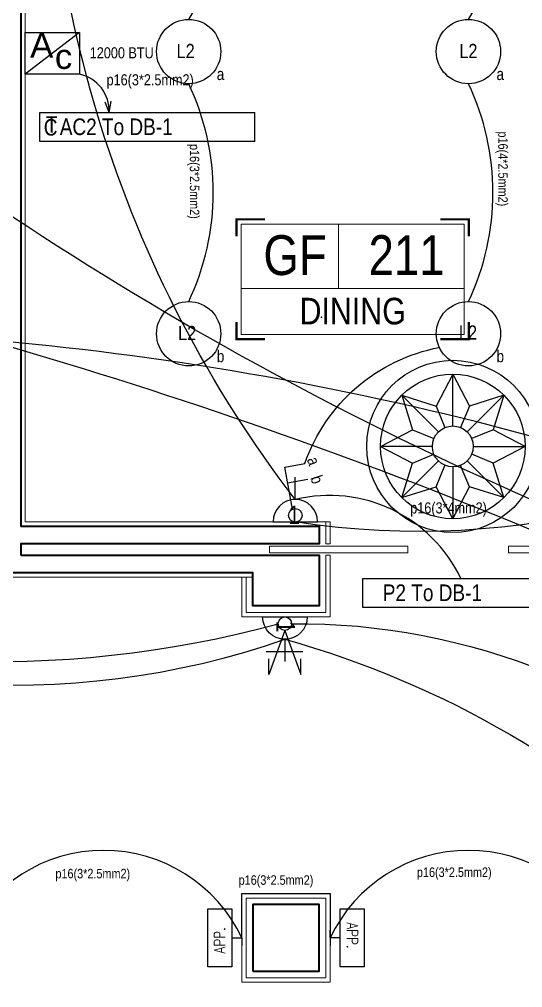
# Model space of a CAD drawing. Header units: inches. Extents: x 23642 to 146359, y -5490 to 33031.
# Drawn here: x 32778 to 35380, y 21389 to 26390 of the extents above; entities that cross this region are included whole.
import ezdxf
from ezdxf.enums import TextEntityAlignment as Align

# ---------------------------------------------------------------- set-up
doc = ezdxf.new("R2010")
doc.units = ezdxf.units.IN
doc.header["$LTSCALE"] = 5
doc.header["$MEASUREMENT"] = 0
for name, color, linetype, lineweight in [('00-marble', 105, 'Continuous', 20), ('00-PLASTER', 103, 'Continuous', 15), ('00-wall15-20', 30, 'Continuous', 40), ('00-wood', 35, 'Continuous', 18), ('00_Annotation', 231, 'Continuous', 15), ('_att-Text', 241, 'Continuous', 20)]:
    doc.layers.add(name, color=color, linetype=linetype, lineweight=lineweight)
for name, color, linetype in [('2D', 7, 'Continuous'), ('Lighting', 3, 'Continuous'), ('LowPower', 4, 'Continuous'), ('Power', 2, 'Continuous')]:
    doc.layers.add(name, color=color, linetype=linetype)
doc.styles.add('ROMANC', font='romanc', dxfattribs={"height": 0.3})
doc.styles.add('ROMANS', font='')
doc.styles.get("Standard").update_dxf_attribs({"font": 'arial.ttf'})
doc.styles.add('STYLE5', font='', dxfattribs={"height": 20})
doc.styles.get('ROMANS').set_extended_font_data('Arial Narrow')
doc.styles.get('STYLE5').set_extended_font_data('Arial Narrow')

# ---------------------------------------------------------------- blocks, each defined once
blk = doc.blocks.new('ROOM TAG')
at = {"layer": '00_Annotation', "lineweight": 25, "const_width": 10}
for points in [[(-332.6, 312.4), (-461.2, 312.4), (-461.2, 235.1)], [(460.5, 312.4), (589.1, 312.4), (589.1, 235.1)], [(-332.6, -229.2), (-461.2, -229.2), (-461.2, -152)], [(460.5, -229.2), (589.1, -229.2), (589.1, -152)]]:
    blk.add_lwpolyline(points, dxfattribs=at)
at = {"layer": '00_Annotation'}
blk.add_lwpolyline([(-440.2, 291.4), (568.1, 291.4), (568.1, -208.2), (-440.2, -208.2)], close=True, dxfattribs=at)
blk.add_lwpolyline([(-440.2, 291.4), (-440.2, -208.2)], dxfattribs=at)
at = {"layer": '_att-Text', "transparency": 33554687}
for points in [[(-440.2, 291.4), (568.1, 291.4)], [(-440.2, 0), (568.1, 0)]]:
    blk.add_lwpolyline(points, dxfattribs=at)
blk.add_lwpolyline([(-440.2, 291.4), (0, 291.4), (0, 0), (-440.2, 0)], close=True, dxfattribs=at)
at = {"layer": '00_Annotation', "style": 'STYLE5'}
for tag, height, p in [('FL', 180, (-196.6, 150.8)), ('#', 180, (307.8, 150.8)), ('NAME', 120, (64, -102.2))]:
    blk.add_attdef(tag, text='', height=height, dxfattribs=at).set_placement(p, align=Align.MIDDLE_CENTER)
blk = doc.blocks.new('terte')
at = {"layer": 'Lighting'}
for p, q in [((-46824.3, 23230.4), (-46810.2, 23382.5)), ((-46706.8, 23219.5), (-46692.7, 23371.5)), ((-46506.6, 23201), (-46824.3, 23230.4))]:
    blk.add_line(p, q, dxfattribs=at)
blk.add_circle((-46457.3, 23209.4), 50.1, dxfattribs=at)
at = {"layer": 'Lighting', "style": 'ROMANS'}
for s, rotation, p in [('a', 4.56487, (-46835.4, 23403.3)), ('b', 2.79795, (-46696.9, 23392.1))]:
    blk.add_text(s, height=88.3, rotation=rotation, dxfattribs=at).set_placement(p)
blk = doc.blocks.new('TA139')
at = {"layer": '2D'}
for p, q in [((517.1, 951.1), (417, 758.8)), ((517.1, 639.9), (517.1, 951.1)), ((517.1, 951.1), (617.2, 758.8)), ((430.3, 603.9), (210.2, 824)), ((210.2, 824), (417, 758.8)), ((210.2, 824), (275.5, 617.2)), ((603.9, 603.9), (824, 824)), ((824, 824), (617.2, 758.8)), ((824, 824), (758.8, 617.2)), ((417, 758.8), (470.1, 630.5)), ((417, 758.8), (470.1, 630.5)), ((617.2, 758.8), (564.1, 630.5)), ((617.2, 758.8), (564.1, 630.5)), ((83.1, 517.1), (275.5, 617.2)), ((275.5, 617.2), (403.7, 564.1)), ((275.5, 617.2), (403.7, 564.1)), ((758.8, 617.2), (630.5, 564.1)), ((758.8, 617.2), (630.5, 564.1)), ((951.1, 517.1), (758.8, 617.2)), ((394.3, 517.1), (83.1, 517.1)), ((83.1, 517.1), (275.5, 417)), ((275.5, 417), (403.7, 470.1)), ((275.5, 417), (403.7, 470.1)), ((758.8, 417), (630.5, 470.1)), ((758.8, 417), (630.5, 470.1)), ((639.9, 517.1), (951.1, 517.1)), ((951.1, 517.1), (758.8, 417)), ((430.3, 430.3), (210.2, 210.2)), ((210.2, 210.2), (275.5, 417)), ((603.9, 430.3), (824, 210.2)), ((824, 210.2), (758.8, 417)), ((417, 275.5), (470.1, 403.7)), ((417, 275.5), (470.1, 403.7)), ((517.1, 394.3), (517.1, 83.1)), ((617.2, 275.5), (564.1, 403.7)), ((617.2, 275.5), (564.1, 403.7)), ((210.2, 210.2), (417, 275.5)), ((517.1, 83.1), (417, 275.5)), ((517.1, 83.1), (617.2, 275.5)), ((824, 210.2), (617.2, 275.5))]:
    blk.add_line(p, q, dxfattribs=at)
for radius in [517.1, 434, 122.8]:
    blk.add_circle((517.1, 517.1), radius, dxfattribs=at)
blk = doc.blocks.new('rtert')
at = {"layer": 'Lighting'}
for p, q in [((-43692.4, 24985.5), (-43692.4, 25420.2)), ((-43692.4, 25420.2), (-43514.8, 25420.2)), ((-43514.8, 25420.2), (-43514.8, 24985.5)), ((-43767.5, 25202.8), (-43767.5, 25260.8)), ((-43767.5, 25202.8), (-43767.5, 25144.8)), ((-43692.4, 25202.8), (-43767.5, 25202.8)), ((-43514.8, 24985.5), (-43692.4, 24985.5))]:
    blk.add_line(p, q, dxfattribs=at)
at = {"layer": 'Lighting', "style": 'ROMANC', "width": 0.8}
blk.add_text('APP.', height=81.58, rotation=270, dxfattribs=at).set_placement((-43642.9, 25318.7))
blk = doc.blocks.new('A$C557123C3')
at = {"layer": 'Power'}
for p, q in [((230.3, 230.3), (0, 230.3)), ((115.1, 115.1), (115.1, 0))]:
    blk.add_line(p, q, dxfattribs=at)
blk.add_arc((115.1, 230.3), 115.1, 180, 0, dxfattribs=at)

msp = doc.modelspace()

# ---------------------------------------------------------------- linework, layer by layer
for p in [(34339.88738, 24851.78399), (35099.17142, 24766.28935), (35099.17142, 24766.28935)]:
    msp.add_point(p)
at = {"layer": '00-marble'}
for points in [[(34384.88571, 23680.57507), (34362.02857, 23680.57507), (34362.02857, 23794.86078), (34384.88571, 23794.86078)], [(33927.74285, 21417.71793), (34384.88571, 21417.71793), (34384.88571, 21874.86078), (33927.74285, 21874.86078)], [(33950.6, 21440.57507), (34362.02857, 21440.57507), (34362.02857, 21852.00364), (33950.6, 21852.00364)]]:
    msp.add_lwpolyline(points, close=True, dxfattribs=at)
for points in [[(33927.74285, 23509.1465), (33927.74285, 23303.43221), (34384.88571, 23303.43221), (34384.88571, 23623.43221), (34362.02857, 23623.43221)], [(33950.6, 23509.1465), (33950.6, 23326.28935), (34362.02857, 23326.28935), (34362.02857, 23623.43221)]]:
    msp.add_lwpolyline(points, dxfattribs=at)
at = {"layer": '00-PLASTER', "transparency": 33554687}
for points in [[(34362.02857, 23794.86078), (32807.74285, 23794.86078), (32807.74285, 28652.00364), (33670.6, 28652.00364)], [(32442.02857, 23509.1465), (33984.88571, 23509.1465)]]:
    msp.add_lwpolyline(points, dxfattribs=at)
at = {"layer": '00-wall15-20'}
for points in [[(32784.88571, 28674.86078), (32784.88571, 23772.00364), (34327.74285, 23772.00364), (34327.74285, 23680.57507), (32784.88571, 23680.57507), (32784.88571, 23623.43221)], [(32784.88571, 23623.43221), (34327.74285, 23623.43221), (34327.74285, 23360.57507), (33984.88571, 23360.57507), (33984.88571, 23532.00364), (32442.02857, 23532.00364), (32442.02857, 23360.57507), (32099.17142, 23360.57507), (32099.17142, 24160.57507), (32613.45714, 24160.57507), (32613.45714, 27017.71793)]]:
    msp.add_lwpolyline(points, dxfattribs=at)
msp.add_lwpolyline([(33984.88571, 21474.86078), (34327.74285, 21474.86078), (34327.74285, 21817.71793), (33984.88571, 21817.71793)], close=True, dxfattribs=at)
at = {"layer": '00-wood'}
for points in [[(34070.92379, 23669.1465), (34785.20951, 23669.1465), (34785.20951, 23634.86078), (34070.92379, 23634.86078)], [(36020.53832, 23669.1465), (35306.25261, 23669.1465), (35306.25261, 23634.86078), (36020.53832, 23634.86078)]]:
    msp.add_lwpolyline(points, close=True, dxfattribs=at)
at = {"layer": 'Lighting'}
for p, q in [((34150.3743, 23234.08623), (34067.47343, 23006.31798)), ((34150.3743, 23234.08623), (34233.27516, 23006.31798)), ((34067.47343, 23006.31798), (34067.47343, 23087.00378)), ((34233.27516, 23006.31798), (34233.27516, 23087.00378))]:
    msp.add_line(p, q, dxfattribs=at)
for points in [[(33653.16475, 26389.66374, 0.2870994329), (33653.16475, 27514.34354)], [(35099.17142, 26389.66374, 0.2870994329), (35099.17142, 27514.34354)], [(33653.16475, 24932.52088, 0.2257916134), (33653.16475, 26057.20068)], [(35099.17142, 24932.52088, 0.2257916134), (35099.17142, 26057.20068)], [(34254.11614, 24095.95481, -0.2681360901), (34948.84985, 24695.32214)], [(30678.90497, 23443.88842, 0.1604283768), (34115.96041, 23268.75874)], [(34185.30736, 23268.75874, -0.4178820422), (37644.97925, 19833.38805)], [(33927.74285, 21646.28935, 0.6324422262), (32499.17142, 21646.28935)], [(35813.45714, 21646.28935, 0.6324422262), (34384.88571, 21646.28935)]]:
    msp.add_lwpolyline(points, format="xyb", dxfattribs=at)
for points in [[(34053.18611, 23124.22801), (34242.87398, 23124.22801)], [(33927.74285, 21646.28935), (33927.74285, 21874.86078), (34384.88571, 21874.86078), (34384.88571, 21646.28935)]]:
    msp.add_lwpolyline(points, dxfattribs=at)
for centre, radius in [((33653.16475, 26223.43221), 166.23153), ((35099.17142, 26223.43221), 166.23153), ((33653.16475, 24766.28935), 166.23153), ((35099.17142, 24766.28935), 166.23153), ((34150.63388, 23268.75874), 34.67347)]:
    msp.add_circle(centre, radius, dxfattribs=at)
msp.add_arc((34840.26837, 27833.76264), 4087.21321, 261.1818535, 308.60722371, dxfattribs=at)
at = {"layer": 'LowPower'}
for points in [[(37927.74285, 23027.49468, -0.0827822961), (32590.6, 25471.01266)], [(37927.74285, 23329.76059, 0.0870427321), (32585.07598, 24736.06686)], [(37927.36249, 22564.34124, 0.0542920159), (32590.6, 24738.61963)]]:
    msp.add_lwpolyline(points, format="xyb", dxfattribs=at)
at = {"layer": 'Power'}
for p, q in [((32807.74226, 26106.76342), (32807.74226, 26322.56744)), ((32807.74226, 26322.56744), (33088.66013, 26322.56744)), ((33088.20717, 26321.67005), (32807.74226, 26106.76342)), ((33088.66013, 26322.56744), (33088.66013, 26106.76342)), ((33088.66013, 26106.76342), (32807.74226, 26106.76342)), ((33241.99129, 25907.85014), (33221.88216, 25962.76192)), ((33241.99129, 25907.85014), (33252.91478, 25966.98131)), ((32884.09899, 25907.88559), (33995.69749, 25907.88559)), ((32884.09899, 25759.06872), (32884.09899, 25907.88559)), ((33995.69749, 25759.06872), (33995.69749, 25907.88559)), ((33995.69749, 25759.06872), (32884.09899, 25759.06872)), ((34553.78752, 23501.4045), (35665.38602, 23501.4045)), ((34553.78752, 23352.58763), (34553.78752, 23501.4045)), ((35665.38602, 23352.58763), (34553.78752, 23352.58763))]:
    msp.add_line(p, q, dxfattribs=at)
for points in [[(34204.22265, 23909.99843, -0.1779844629), (32922.8805, 27996.35985, -0.1084012699), (37275.46235, 27996.35985, 0.1120476141), (37275.46235, 24635.06006)], [(32270.47891, 14450.03647, -0.1278051737), (30732.2336, 23465.47343, 0.21139228), (34150.63388, 23188.29457, -0.2573504293), (37589.11912, 19808.89256, 0.1476794301), (37581.13879, 15499.24401)]]:
    msp.add_lwpolyline(points, format="xyb", dxfattribs=at)
for centre, radius, start, end in [((33047.60731, 25916.34609), 194.79244, 357.51066744, 77.83359843), ((34380.98567, 23179.25478), 751.81876, 25.37201418, 103.59833596)]:
    msp.add_arc(centre, radius, start, end, dxfattribs=at)

# ---------------------------------------------------------------- block references
for name, p, xscale, yscale, zscale in [('TA139', (34573.55038, 23739.10123), 0.860534599921984, 0.860534599921984, 0.860534599921984), ('rtert', (64700.05515, 4189.79464), 0.6926406926408061, 0.6926406926408061, 0.6926406926408061)]:
    msp.add_blockref(name, p, dxfattribs=dict(xscale=xscale, yscale=yscale, zscale=zscale))
at = {"xscale": 0.6926406926408061, "yscale": 0.6926406926408061, "zscale": 0.6926406926408061}
for name, p, rotation in [('terte', (27375.29019, -11487.90892), 285.6018810112672), ('rtert', (3612.57341, 39102.78407), 180)]:
    msp.add_blockref(name, p, dxfattribs=dict(at, rotation=rotation))
at = {"layer": '_att-Text', "transparency": 33554687, "xscale": 1.14285714285733, "yscale": 1.14285714285733, "zscale": 1.14285714285733}
msp.add_blockref('ROOM TAG', (34427.8892, 24999.80131), dxfattribs=at).add_auto_attribs({'#': '211', 'FL': 'GF', 'NAME': 'DINING'})
at = {"layer": 'Power', "rotation": 180}
msp.add_blockref('A$C557123C3', (34319.36009, 24025.13624), dxfattribs=at)
at = {"layer": 'Power', "xscale": -1}
msp.add_blockref('A$C557123C3', (34265.77132, 23073.15675), dxfattribs=at)

# ---------------------------------------------------------------- texts
at = {"layer": 'Lighting', "style": 'ROMANS'}
for s, height, p in [('L2', 73.383014, (33590.83299, 26189.63739)), ('L2', 73.383014, (35052.32898, 26189.63739)), ('a', 61.15251, (33798.53487, 26076.36957)), ('a', 61.15251, (35244.54155, 26076.36957)), ('L2', 73.383014, (33598.41625, 24733.14111)), ('L2', 73.383014, (35050.34051, 24735.45587)), ('b', 61.15251, (33798.53487, 24619.22671)), ('b', 61.15251, (35244.54155, 24619.22671)), ('p16(3*2.5mm2)', 48.9220092, (32964.42048, 21953.57414)), ('p16(3*2.5mm2)', 48.9220092, (34832.98797, 21960.6659)), ('p16(3*2.5mm2)', 48.9220092, (33911.44196, 21920.42432))]:
    msp.add_text(s, height=height, dxfattribs=at).set_placement(p)
for s, p in [('p16(4*2.5mm2)', (35253.52139, 25810.77379)), ('p16(3*2.5mm2)', (33659.42785, 25745.79491))]:
    msp.add_text(s, height=48.9220092, rotation=270, dxfattribs=at).set_placement(p)
at = {"layer": 'Power'}
for s, p in [('A', (32833.59839, 26192.27777)), ('c', (32961.65577, 26133.59981))]:
    msp.add_text(s, height=128.50183, dxfattribs=at).set_placement(p)
at = {"layer": 'Power', "style": 'ROMANS'}
for s, height, p in [('12000 BTU', 57.111927, (33141.67465, 26188.334)), ('p16(3*2.5mm2)', 57.1119265, (33228.64716, 26048.88223)), ('C', 85.66789, (32904.16088, 25789.53965)), ('T', 85.66789, (32915.12907, 25803.92918)), ('AC2 To DB-1', 85.6678898, (32986.96542, 25792.16786)), ('1', 95.18654, (34168.05974, 23782.86058)), ('p16(3*4mm2)', 57.1119265, (34798.28766, 23838.12488)), ('P2 To DB-1', 85.66789, (34656.65215, 23385.68688))]:
    msp.add_text(s, height=height, dxfattribs=at).set_placement(p)
msp.add_text('1', height=95.18654, rotation=270, dxfattribs=at).set_placement((34107.06053, 23284.17932))

doc.saveas('drawing.dxf')
